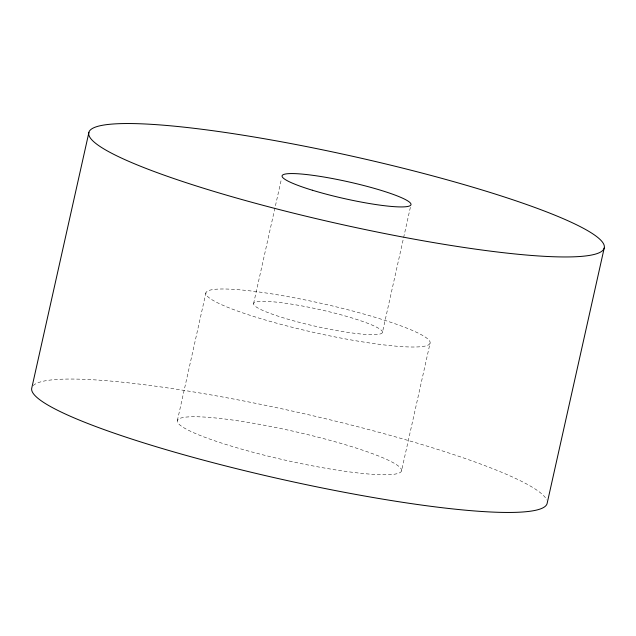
<?xml version="1.0" encoding="UTF-8"?>
<svg xmlns="http://www.w3.org/2000/svg" width="636" height="636" viewBox="0 0 636 636"><rect width="100%" height="100%" fill="white"/><g stroke="black" fill="none" stroke-linecap="round" stroke-linejoin="round"><path stroke-width="0.48" stroke-dasharray="3.18 2.39" d="M177.372 420.587L205.921 292.838M253.589 303.539L281.494 178.692M382.411 332.461A66.017 8.618 12.6 0 0 287.814 303.579A66.017 8.618 12.6 0 0 283.775 317.968A66.017 8.618 12.6 0 0 382.411 332.461L403.399 238.58M403.614 237.618L410.53 206.644M401.523 470.91A114.87 14.994 12.6 0 0 236.918 420.65A114.87 14.994 12.6 0 0 229.898 445.693A114.87 14.994 12.6 0 0 401.523 470.91L430.079 343.162A114.87 14.994 12.6 0 0 265.474 292.902A114.87 14.994 12.6 0 0 258.455 317.944A114.87 14.994 12.6 0 0 430.079 343.162M33.207 385.599A264.059 34.463 12.6 0 1 295.414 411.77A264.059 34.463 12.6 0 1 546.722 499.96"/><path stroke-width="0.95" d="M88.913 132.415L31.8 387.912A264.059 34.463 12.6 0 0 280.126 478.98A264.059 34.463 12.6 0 0 547.087 503.585L604.2 248.088A264.059 34.463 12.6 0 0 225.804 132.55A264.059 34.463 12.6 0 0 209.665 190.116A264.059 34.463 12.6 0 0 604.2 248.088M312.332 190.22A66.017 8.618 12.6 0 0 410.967 204.713A66.017 8.618 12.6 0 0 316.37 175.822A66.017 8.618 12.6 0 0 312.332 190.22"/></g></svg>
